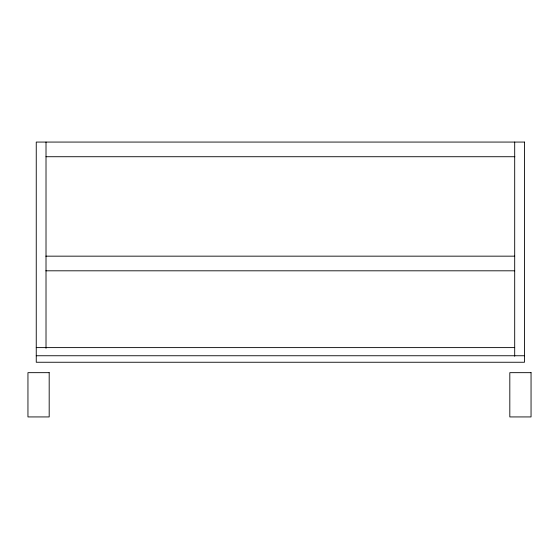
<?xml version="1.0" encoding="UTF-8"?>
<svg xmlns="http://www.w3.org/2000/svg" width="559" height="559" viewBox="0 0 559 559"><rect width="100%" height="100%" fill="white"/><g stroke="black" fill="none" stroke-linecap="round" stroke-linejoin="round"><path stroke-width="0.84" d="M46.013 156.723L514.853 156.723M45.852 256.162L514.692 256.162M45.852 270.808L514.692 270.808M36.251 347.607L514.692 347.607M36.251 355.748L524.461 355.748M514.692 142.07L514.692 356.223M46.013 142.07L46.013 348.334M524.461 142.07L36.251 142.07L36.251 362.253L524.461 362.253L524.461 142.07M49.185 372.664L27.95 372.664L27.95 416.93L49.185 416.93L49.185 372.664M531.05 372.664L509.815 372.664L509.815 416.93L531.05 416.93L531.05 372.664"/></g></svg>
